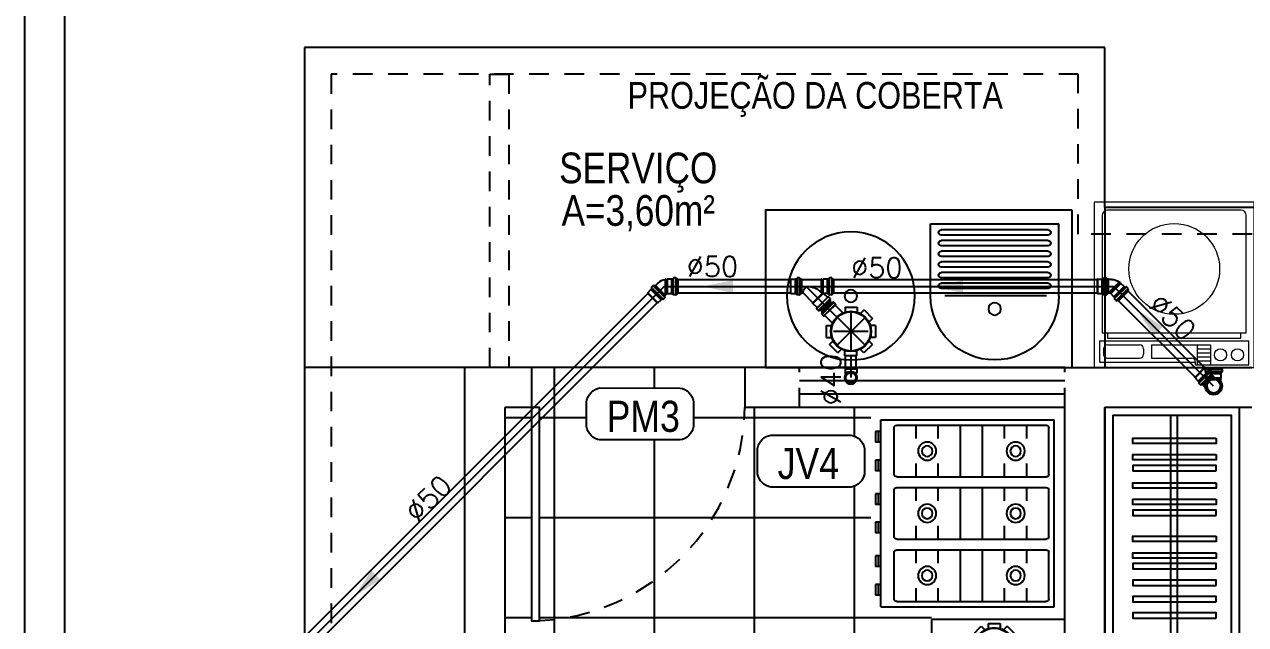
# Model space of a CAD drawing. Header units: millimetres. Extents: x 3923 to 4007, y 744 to 863.
# Drawn here: x 3973.52 to 3981.31, y 852.07 to 855.9 of the extents above; entities that cross this region are included whole.
import ezdxf
from ezdxf.enums import TextEntityAlignment as Align

# ---------------------------------------------------------------- set-up
doc = ezdxf.new("R2010")
doc.units = ezdxf.units.MM
doc.linetypes.add('CONTINU', pattern=[0])
doc.linetypes.add('HIDDEN2', pattern=[0.1875, 0.125, -0.0625])
for name, color, linetype in [('-HIDRO', 8, 'Continuous'), ('A-LAY-9', 9, 'Continuous'), ('a-pem-m', 6, 'Continuous'), ('E-txt-g', 3, 'Continuous'), ('Esgoto', 5, 'Continuous'), ('Texto-Tubos', 7, 'Continuous'), ('TigreCad', 3, 'Continuous'), ('Tinterno', 9, 'Continuous'), ('TUBULAÇÃO_ESGOTO', 5, 'Continuous')]:
    doc.layers.add(name, color=color, linetype=linetype)
doc.layers.add('E-Lay-9', color=9, linetype='Continuous', lineweight=9)
doc.layers.add('E-Txt-W', color=7, linetype='Continuous', lineweight=20)
doc.styles.add('F2', font='ARIALN.TTF')
doc.styles.add('REG60', font='romans.shx', dxfattribs={"width": 0.8, "height": 0.15})
doc.styles.add('REG80', font='romans.shx', dxfattribs={"width": 0.8, "height": 0.2})
doc.styles.add('TCTUBOS-TXT', font='txt.shx')

# ---------------------------------------------------------------- blocks, each defined once
blk = doc.blocks.new('LAVAND')
at = {"layer": 'A-LAY-9', "color": 8}
for p, q in [((0.2685, 1.0695), (0.5385, 1.0695)), ((0.5385, 0.5895), (0.5385, 1.0695)), ((0.2685, 1.0233), (0.2685, 0.6429)), ((0.2964, 1.0295), (0.2964, 0.6295)), ((0.3164, 1.0295), (0.3164, 0.6295)), ((0.3364, 1.0295), (0.3364, 0.6295)), ((0.3564, 1.0295), (0.3564, 0.6295)), ((0.3764, 1.0295), (0.3764, 0.6295)), ((0.3964, 1.0295), (0.3964, 0.6295)), ((0.4164, 1.0295), (0.4164, 0.6295)), ((0.4364, 1.0295), (0.4364, 0.6295)), ((0.4564, 1.0295), (0.4564, 0.6295)), ((0.4764, 1.0295), (0.4764, 0.6295)), ((0.4964, 1.0295), (0.4964, 0.6295)), ((0.5164, 1.0295), (0.5164, 0.6295)), ((0.2685, 0.5895), (0.5385, 0.5895)), ((0, 0.35), (0, -0.03))]:
    blk.add_line(p, q, dxfattribs=at)
blk.add_lwpolyline([(0.59, 1.12), (0.59, -0.03), (0, -0.03), (0, 1.12)], close=True, dxfattribs=at)
for centre, radius in [((0.2199, 0.8295), 0.0233), ((0.2685, 0.2905), 0.24), ((0.2685, 0.2905), 0.0233)]:
    blk.add_circle(centre, radius, dxfattribs=at)
for centre, radius, start, end in [((0.2685, 0.8295), 0.24, 90, 270), ((0.3064, 1.0295), 0.01, 0, 180), ((0.3464, 1.0295), 0.01, 0, 180), ((0.3864, 1.0295), 0.01, 0, 180), ((0.4264, 1.0295), 0.01, 0, 180), ((0.4664, 1.0295), 0.01, 0, 180), ((0.5064, 1.0295), 0.01, 0, 180), ((0.3064, 0.6295), 0.01, 180, 0), ((0.3464, 0.6295), 0.01, 180, 0), ((0.3864, 0.6295), 0.01, 180, 0), ((0.4264, 0.6295), 0.01, 180, 0), ((0.4664, 0.6295), 0.01, 180, 0), ((0.5064, 0.6295), 0.01, 180, 0)]:
    blk.add_arc(centre, radius, start, end, dxfattribs=at)
blk = doc.blocks.new('Fogão03_6')
at = {"layer": 'a-pem-m', "color": 8}
for p, q in [((-0.35, -0.65), (-0.35, 0)), ((-0.35, 0), (0.35, 0)), ((-0.35, 0), (0.35, 0)), ((-0.35, -0.65), (-0.35, 0)), ((-0.33, -0.59), (-0.33, -0.03)), ((-0.33, -0.59), (-0.33, -0.03)), ((-0.32, -0.02), (-0.1467, -0.02)), ((-0.32, -0.02), (-0.1467, -0.02)), ((-0.1367, -0.59), (-0.1367, -0.03)), ((-0.1367, -0.59), (-0.1367, -0.03)), ((-0.0967, -0.59), (-0.0967, -0.03)), ((-0.0967, -0.59), (-0.0967, -0.03)), ((-0.0867, -0.02), (0.0867, -0.02)), ((-0.0867, -0.02), (0.0867, -0.02)), ((0.0967, -0.59), (0.0967, -0.03)), ((0.0967, -0.59), (0.0967, -0.03)), ((0.1367, -0.59), (0.1367, -0.03)), ((0.1367, -0.59), (0.1367, -0.03)), ((0.1467, -0.02), (0.32, -0.02)), ((0.1467, -0.02), (0.32, -0.02)), ((0.33, -0.59), (0.33, -0.03)), ((0.33, -0.59), (0.33, -0.03)), ((0.35, -0.65), (0.35, 0)), ((0.35, -0.65), (0.35, 0)), ((-0.33, -0.1029), (-0.28, -0.1029)), ((-0.33, -0.1029), (-0.28, -0.1029)), ((-0.1867, -0.1029), (-0.1367, -0.1029)), ((-0.1867, -0.1029), (-0.1367, -0.1029)), ((-0.0967, -0.1029), (-0.0467, -0.1029)), ((-0.0967, -0.1029), (-0.0467, -0.1029)), ((0.0467, -0.1029), (0.0967, -0.1029)), ((0.0467, -0.1029), (0.0967, -0.1029)), ((0.1367, -0.1029), (0.1867, -0.1029)), ((0.1367, -0.1029), (0.1867, -0.1029)), ((0.28, -0.1029), (0.33, -0.1029)), ((0.28, -0.1029), (0.33, -0.1029)), ((-0.33, -0.1857), (-0.28, -0.1857)), ((-0.33, -0.1857), (-0.28, -0.1857)), ((-0.1867, -0.1857), (-0.1367, -0.1857)), ((-0.1867, -0.1857), (-0.1367, -0.1857)), ((-0.0967, -0.1857), (-0.0467, -0.1857)), ((-0.0967, -0.1857), (-0.0467, -0.1857)), ((0.0467, -0.1857), (0.0967, -0.1857)), ((0.0467, -0.1857), (0.0967, -0.1857)), ((0.1367, -0.1857), (0.1867, -0.1857)), ((0.1367, -0.1857), (0.1867, -0.1857)), ((0.28, -0.1857), (0.33, -0.1857)), ((0.28, -0.1857), (0.33, -0.1857)), ((-0.33, -0.2686), (-0.1367, -0.2686)), ((-0.33, -0.2686), (-0.1367, -0.2686)), ((-0.0967, -0.2686), (0.0967, -0.2686)), ((-0.0967, -0.2686), (0.0967, -0.2686)), ((0.1367, -0.2686), (0.33, -0.2686)), ((0.1367, -0.2686), (0.33, -0.2686)), ((-0.33, -0.3514), (-0.1367, -0.3514)), ((-0.33, -0.3514), (-0.1367, -0.3514)), ((-0.0967, -0.3514), (0.0967, -0.3514)), ((-0.0967, -0.3514), (0.0967, -0.3514)), ((0.1367, -0.3514), (0.33, -0.3514)), ((0.1367, -0.3514), (0.33, -0.3514)), ((-0.33, -0.4343), (-0.28, -0.4343)), ((-0.33, -0.4343), (-0.28, -0.4343)), ((-0.1867, -0.4343), (-0.1367, -0.4343)), ((-0.1867, -0.4343), (-0.1367, -0.4343)), ((-0.0967, -0.4343), (-0.0467, -0.4343)), ((-0.0967, -0.4343), (-0.0467, -0.4343)), ((0.0467, -0.4343), (0.0967, -0.4343)), ((0.0467, -0.4343), (0.0967, -0.4343)), ((0.1367, -0.4343), (0.1867, -0.4343)), ((0.1367, -0.4343), (0.1867, -0.4343)), ((0.28, -0.4343), (0.33, -0.4343)), ((0.28, -0.4343), (0.33, -0.4343)), ((-0.33, -0.5171), (-0.28, -0.5171)), ((-0.33, -0.5171), (-0.28, -0.5171)), ((-0.1867, -0.5171), (-0.1367, -0.5171)), ((-0.1867, -0.5171), (-0.1367, -0.5171)), ((-0.0967, -0.5171), (-0.0467, -0.5171)), ((-0.0967, -0.5171), (-0.0467, -0.5171)), ((0.0467, -0.5171), (0.0967, -0.5171)), ((0.0467, -0.5171), (0.0967, -0.5171)), ((0.1367, -0.5171), (0.1867, -0.5171)), ((0.1367, -0.5171), (0.1867, -0.5171)), ((0.28, -0.5171), (0.33, -0.5171)), ((0.28, -0.5171), (0.33, -0.5171)), ((-0.32, -0.6), (-0.1467, -0.6)), ((-0.32, -0.6), (-0.1467, -0.6)), ((-0.0867, -0.6), (0.0867, -0.6)), ((-0.0867, -0.6), (0.0867, -0.6)), ((0.1467, -0.6), (0.32, -0.6)), ((0.1467, -0.6), (0.32, -0.6)), ((-0.35, -0.65), (0.35, -0.65)), ((-0.35, -0.65), (0.35, -0.65)), ((-0.3068, -0.65), (-0.3068, -0.67)), ((-0.3068, -0.65), (-0.3068, -0.67)), ((-0.2669, -0.66), (-0.3068, -0.66)), ((-0.2669, -0.66), (-0.3068, -0.66)), ((-0.2669, -0.67), (-0.3068, -0.67)), ((-0.2669, -0.67), (-0.3068, -0.67)), ((-0.2669, -0.65), (-0.2669, -0.67)), ((-0.2669, -0.65), (-0.2669, -0.67)), ((-0.1998, -0.65), (-0.1998, -0.67)), ((-0.1998, -0.65), (-0.1998, -0.67)), ((-0.1599, -0.66), (-0.1998, -0.66)), ((-0.1599, -0.66), (-0.1998, -0.66)), ((-0.1599, -0.67), (-0.1998, -0.67)), ((-0.1599, -0.67), (-0.1998, -0.67)), ((-0.1599, -0.65), (-0.1599, -0.67)), ((-0.1599, -0.65), (-0.1599, -0.67)), ((-0.0734, -0.65), (-0.0734, -0.67)), ((-0.0734, -0.65), (-0.0734, -0.67)), ((-0.0335, -0.66), (-0.0734, -0.66)), ((-0.0335, -0.66), (-0.0734, -0.66)), ((-0.0335, -0.67), (-0.0734, -0.67)), ((-0.0335, -0.67), (-0.0734, -0.67)), ((-0.0335, -0.65), (-0.0335, -0.67)), ((-0.0335, -0.65), (-0.0335, -0.67)), ((0.0335, -0.65), (0.0335, -0.67)), ((0.0335, -0.65), (0.0335, -0.67)), ((0.0734, -0.66), (0.0335, -0.66)), ((0.0734, -0.66), (0.0335, -0.66)), ((0.0734, -0.67), (0.0335, -0.67)), ((0.0734, -0.67), (0.0335, -0.67)), ((0.0734, -0.65), (0.0734, -0.67)), ((0.0734, -0.65), (0.0734, -0.67)), ((0.1599, -0.65), (0.1599, -0.67)), ((0.1599, -0.65), (0.1599, -0.67)), ((0.1998, -0.66), (0.1599, -0.66)), ((0.1998, -0.66), (0.1599, -0.66)), ((0.1998, -0.67), (0.1599, -0.67)), ((0.1998, -0.67), (0.1599, -0.67)), ((0.1998, -0.65), (0.1998, -0.67)), ((0.1998, -0.65), (0.1998, -0.67)), ((0.2669, -0.65), (0.2669, -0.67)), ((0.2669, -0.65), (0.2669, -0.67)), ((0.3067, -0.66), (0.2669, -0.66)), ((0.3067, -0.66), (0.2669, -0.66)), ((0.3067, -0.67), (0.2669, -0.67)), ((0.3067, -0.67), (0.2669, -0.67)), ((0.3067, -0.65), (0.3067, -0.67)), ((0.3067, -0.65), (0.3067, -0.67))]:
    blk.add_line(p, q, dxfattribs=at)
for centre, radius in [((-0.2333, -0.1443), 0.0341), ((-0.2333, -0.1443), 0.0341), ((-0.2333, -0.1443), 0.02), ((-0.2333, -0.1443), 0.02), ((0, -0.1443), 0.0341), ((0, -0.1443), 0.0341), ((0, -0.1443), 0.02), ((0, -0.1443), 0.02), ((0.2333, -0.1443), 0.0341), ((0.2333, -0.1443), 0.0341), ((0.2333, -0.1443), 0.02), ((0.2333, -0.1443), 0.02), ((-0.2333, -0.4757), 0.0341), ((-0.2333, -0.4757), 0.0341), ((-0.2333, -0.4757), 0.02), ((-0.2333, -0.4757), 0.02), ((0, -0.4757), 0.0341), ((0, -0.4757), 0.0341), ((0, -0.4757), 0.02), ((0, -0.4757), 0.02), ((0.2333, -0.4757), 0.0341), ((0.2333, -0.4757), 0.0341), ((0.2333, -0.4757), 0.02), ((0.2333, -0.4757), 0.02)]:
    blk.add_circle(centre, radius, dxfattribs=at)
for centre, start, end in [((-0.32, -0.03), 89.9995, 179.9996), ((-0.32, -0.03), 89.9995, 179.9996), ((-0.1467, -0.03), 359.9996, 89.9995), ((-0.1467, -0.03), 359.9996, 89.9995), ((-0.0867, -0.03), 89.9995, 179.9996), ((-0.0867, -0.03), 89.9995, 179.9996), ((0.0867, -0.03), 359.9996, 89.9995), ((0.0867, -0.03), 359.9996, 89.9995), ((0.1467, -0.03), 89.9995, 179.9996), ((0.1467, -0.03), 89.9995, 179.9996), ((0.32, -0.03), 359.9996, 89.9995), ((0.32, -0.03), 359.9996, 89.9995), ((-0.32, -0.59), 179.9996, 269.9995), ((-0.32, -0.59), 179.9996, 269.9995), ((-0.1467, -0.59), 269.9995, 359.9996), ((-0.1467, -0.59), 269.9995, 359.9996), ((-0.0867, -0.59), 179.9996, 269.9995), ((-0.0867, -0.59), 179.9996, 269.9995), ((0.0867, -0.59), 269.9995, 359.9996), ((0.0867, -0.59), 269.9995, 359.9996), ((0.1467, -0.59), 179.9996, 269.9995), ((0.1467, -0.59), 179.9996, 269.9995), ((0.32, -0.59), 269.9995, 359.9996), ((0.32, -0.59), 269.9995, 359.9996)]:
    blk.add_arc(centre, 0.01, start, end, dxfattribs=at)
blk = doc.blocks.new('TXT-AMB75')
at = {"layer": 'E-txt-g', "style": 'REG80', "width": 0.8, "flags": 8}
blk.add_attdef('TXT', text='', height=0.2, dxfattribs=at).set_placement((0.0055, 0.2964), align=Align.CENTER)
at = {"layer": 'E-Txt-W', "style": 'REG60', "width": 0.8, "flags": 8}
blk.add_attdef('TXT', text='', height=0.15, dxfattribs=at).set_placement((0.0055, 0.0271), align=Align.CENTER)
blk = doc.blocks.new('27150012p')
at = {"layer": 'TigreCad'}
for p, q in [((-80.6, 48.8), (-48.8, 80.6)), ((-80.6, 48.8), (-66.9, 35.1)), ((-48.8, 80.6), (-35.1, 66.9)), ((-22.5, 91.5), (-22.5, 72.1)), ((-22.5, 91.5), (22.5, 91.5)), ((22.5, 91.5), (22.5, 72.1)), ((48.8, 80.6), (35.1, 66.9)), ((48.8, 80.6), (80.6, 48.8)), ((80.6, 48.8), (66.9, 35.1)), ((-91.5, -22.5), (-91.5, 22.5)), ((-91.5, 22.5), (-72.1, 22.5)), ((111.4, 27.4), (70.4, 27.4)), ((112.7, 30.9), (112.4, 28.3)), ((122.4, 31.8), (113.7, 31.8)), ((113.7, 30.8), (113.7, -30.8)), ((122.4, 30.8), (122.4, -30.8)), ((123.4, 31.1), (124.2, 28.1)), ((129.5, 27.4), (125.1, 27.4)), ((129.5, 27.4), (129.5, -27.4)), ((-91.5, -22.5), (-72.1, -22.5)), ((-80.6, -48.8), (-66.9, -35.1)), ((80.6, -48.8), (66.9, -35.1)), ((111.4, -27.4), (70.4, -27.4)), ((112.7, -30.9), (112.4, -28.3)), ((122.4, -31.8), (113.7, -31.8)), ((123.4, -31.1), (124.2, -28.1)), ((129.5, -27.4), (125.1, -27.4)), ((-48.8, -80.6), (-80.6, -48.8)), ((-48.8, -80.6), (-35.1, -66.9)), ((-22.5, -91.5), (-22.5, -72.1)), ((22.5, -91.5), (-22.5, -91.5)), ((22.5, -91.5), (22.5, -72.1)), ((48.8, -80.6), (35.1, -66.9)), ((80.6, -48.8), (48.8, -80.6))]:
    blk.add_line(p, q, dxfattribs=at)
blk.add_circle((0, 0), 75.5, dxfattribs=at)
for centre, start, end in [((111.4, 28.4), 270, 355), ((113.7, 30.8), 90, 175), ((122.4, 30.8), 15, 90), ((125.1, 28.4), 195, 270), ((111.4, -28.4), 5, 90), ((113.7, -30.8), 185, 270), ((122.4, -30.8), 270, 345), ((125.1, -28.4), 90, 165)]:
    blk.add_arc(centre, 1, start, end, dxfattribs=at)
at = {"layer": 'Tinterno'}
for p, q in [((112.4, 27.4), (112.4, -27.4)), ((124.4, 27.4), (124.4, -27.4))]:
    blk.add_line(p, q, dxfattribs=at)
blk.add_circle((0, 0), 73.5, dxfattribs=at)
blk = doc.blocks.new('Maquina de Lavar')
at = {"layer": 'E-Lay-9', "color": 8}
for p, q in [((0.3, 0), (-0.3, 0)), ((-0.3, 0), (-0.3, -0.62)), ((-0.08, -0.01), (-0.28, -0.01)), ((-0.28, -0.01), (-0.28, -0.1)), ((-0.1357, -0.085), (-0.1357, -0.01)), ((-0.0857, -0.025), (-0.1357, -0.025)), ((-0.0857, -0.04), (-0.1357, -0.04)), ((-0.0857, -0.085), (-0.0857, -0.01)), ((-0.08, -0.01), (-0.08, -0.02)), ((0.28, -0.02), (-0.08, -0.02)), ((0.085, -0.035), (-0.065, -0.035)), ((0.085, -0.085), (0.085, -0.035)), ((0.25, -0.035), (0.13, -0.035)), ((0.28, -0.1), (0.28, -0.02)), ((0.3, -0.62), (0.3, 0)), ((-0.0857, -0.055), (-0.1357, -0.055)), ((-0.0857, -0.07), (-0.1357, -0.07)), ((0.085, -0.085), (-0.1357, -0.085)), ((0.115, -0.07), (0.115, -0.05)), ((0.25, -0.085), (0.13, -0.085)), ((0.265, -0.07), (0.265, -0.05)), ((0.28, -0.1), (-0.28, -0.1)), ((0.27, -0.13), (-0.27, -0.13)), ((-0.27, -0.13), (-0.27, -0.57)), ((0.25, -0.11), (-0.25, -0.11)), ((-0.25, -0.11), (-0.25, -0.13)), ((0.25, -0.13), (0.25, -0.11)), ((0.27, -0.57), (0.27, -0.13)), ((-0.25, -0.59), (0.25, -0.59)), ((-0.3, -0.62), (0.3, -0.62))]:
    blk.add_line(p, q, dxfattribs=at)
for centre, radius in [((-0.2372, -0.0475), 0.0227), ((-0.1735, -0.0475), 0.0227), ((0, -0.37), 0.1701)]:
    blk.add_circle(centre, radius, dxfattribs=at)
for centre, radius, start, end in [((-0.065, -0.02), 0.015, 180, 270), ((0.13, -0.05), 0.015, 90, 180), ((0.25, -0.05), 0.015, 360, 90), ((0.13, -0.07), 0.015, 180, 270), ((0.25, -0.07), 0.015, 270, 360), ((-0.25, -0.57), 0.02, 180, 270), ((0.25, -0.57), 0.02, 270, 360)]:
    blk.add_arc(centre, radius, start, end, dxfattribs=at)
blk = doc.blocks.new('j9n50d')
at = {"layer": 'TigreCad'}
for p, q in [((28.5, 25.4), (0, 25.4)), ((30.3, 27.2), (28.5, 25.4)), ((30.3, -27.1), (30.3, 27.2)), ((47.1, 27.2), (30.3, 27.2)), ((47.3, 27.4), (47.1, 27.2)), ((47.1, -27.1), (47.1, 27.2)), ((51.9, 27.4), (47.3, 27.4)), ((53.2, 30.9), (52.9, 28.3)), ((53.4, 30.8), (53.4, -30.8)), ((62.9, 31.8), (54.2, 31.8)), ((62.9, 30.8), (62.9, -30.8)), ((63.9, 31.1), (64.7, 28.1)), ((70, 27.4), (65.6, 27.4)), ((70, 27.4), (70, -27.4)), ((28.5, -25.3), (0, -25.3)), ((30.3, -27.1), (28.5, -25.3)), ((47.1, -27.1), (30.3, -27.1)), ((47.3, -27.4), (47.1, -27.1)), ((51.9, -27.4), (47.3, -27.4)), ((53.2, -30.9), (52.9, -28.3)), ((62.9, -31.8), (54.2, -31.8)), ((63.9, -31.1), (64.7, -28.1)), ((70, -27.4), (65.6, -27.4))]:
    blk.add_line(p, q, dxfattribs=at)
for centre, radius, start, end in [((0, 0), 25.4, 90, 270), ((51.9, 28.4), 1, 270, 355), ((54.2, 30.8), 1, 90, 175), ((62.9, 30.8), 1, 15, 90), ((65.6, 28.4), 1, 195, 270), ((51.9, -28.4), 1, 5, 90), ((54.2, -30.8), 1, 185, 270), ((62.9, -30.8), 1, 270, 345), ((65.6, -28.4), 1, 90, 165)]:
    blk.add_arc(centre, radius, start, end, dxfattribs=at)
at = {"layer": 'Tinterno'}
for p, q in [((28.5, -25.3), (28.5, 25.4)), ((47.3, -27.4), (47.3, 27.4)), ((52.9, 27.4), (52.9, -27.4)), ((64.9, 27.4), (64.9, -27.4))]:
    blk.add_line(p, q, dxfattribs=at)
blk = doc.blocks.new('j9n50s')
at = {"layer": 'TigreCad'}
for p, q in [((19.2, 25.4), (30.3, 25.4)), ((19.2, -25.4), (30.3, -25.4))]:
    blk.add_line(p, q, dxfattribs=at)
for radius in [31.8, 27.4]:
    blk.add_circle((0, 0), radius, dxfattribs=at)
at = {"layer": 'Tinterno'}
for p, q in [((30.3, 25.4), (30.3, 9.7)), ((30.3, -9.7), (30.3, -25.4))]:
    blk.add_line(p, q, dxfattribs=at)
blk.add_circle((0, 0), 25.6, dxfattribs=at)
blk = doc.blocks.new('j4n50p')
at = {"layer": 'TigreCad'}
for p, q in [((-23.7, 12.2), (-32.5, 3.4)), ((3.3, 25.3), (3.4, 26.8)), ((6.3, 26.8), (3.4, 26.8)), ((3.4, 26.8), (3.4, -29.6)), ((6.5, 25.3), (6.3, 26.8)), ((6.3, 26.8), (6.3, -26.7)), ((9.1, 25.3), (6.5, 25.3)), ((10.9, 27.1), (9.1, 25.3)), ((27.7, 27.1), (10.9, 27.1)), ((10.9, 27.1), (10.9, -27.2)), ((27.9, 27.3), (27.7, 27.1)), ((32.5, 27.3), (27.9, 27.3)), ((33.8, 30.9), (33.5, 28.3)), ((34, 30.8), (34, -30.8)), ((43.5, 31.8), (34.8, 31.8)), ((43.5, 30.8), (43.5, -30.8)), ((44.5, 31.1), (45.3, 28.1)), ((50.6, 27.3), (46.2, 27.3)), ((50.6, 27.3), (50.6, -27.4)), ((3.4, -29.6), (3.3, -32.4)), ((6.3, -26.7), (3.4, -29.6)), ((9.1, -26.8), (3.4, -32.5)), ((6.3, -26.7), (6.5, -29.4)), ((10.9, -27.2), (10.5, -26.8)), ((27.7, -27.2), (10.9, -27.2)), ((27.9, -27.4), (27.7, -27.2)), ((32.5, -27.4), (27.9, -27.4)), ((33.8, -30.9), (33.5, -28.3)), ((43.5, -31.8), (34.8, -31.8)), ((44.5, -31.1), (45.3, -28.1)), ((50.6, -27.4), (46.2, -27.4))]:
    blk.add_line(p, q, dxfattribs=at)
for centre, radius, start, end in [((9.5, -21.6), 47.3, 97.6023, 134.5558), ((32.5, 28.3), 1, 270, 355), ((34.8, 30.8), 1, 90, 175), ((43.5, 30.8), 1, 15, 90), ((46.2, 28.3), 1, 195, 270), ((9.8, -27.5), 1, 45, 135), ((32.5, -28.4), 1, 5, 90), ((34.8, -30.8), 1, 185, 270), ((43.5, -30.8), 1, 270, 345), ((46.2, -28.4), 1, 90, 165)]:
    blk.add_arc(centre, radius, start, end, dxfattribs=at)
at = {"layer": 'Tinterno'}
for p, q in [((3.4, -32.5), (-32.5, 3.4)), ((3.3, 25.3), (3.3, -32.4)), ((6.5, 25.3), (6.5, -29.4)), ((9.1, 25.3), (9.1, -26.8)), ((27.7, 27.1), (27.7, -27.2)), ((27.9, 27.3), (27.9, -27.4)), ((33.5, 27.3), (33.5, -27.4)), ((45.5, 27.3), (45.5, -27.4))]:
    blk.add_line(p, q, dxfattribs=at)
blk = doc.blocks.new('11030602p')
at = {"layer": 'TigreCad'}
for p, q in [((0, 27.3), (4.4, 27.3)), ((0, -27.3), (0, 27.3)), ((6.1, 31.1), (5.3, 28.1)), ((7.1, 31.8), (15.8, 31.8)), ((7.1, -30.8), (7.1, 30.8)), ((15.8, -30.8), (15.8, 30.8)), ((16.8, 30.9), (17.1, 28.3)), ((18.1, 27.3), (22.7, 27.3)), ((22.7, 27.3), (23, 27.1)), ((39.7, 27.1), (23, 27.1)), ((39.7, 27.1), (41.5, 25.3)), ((41.5, -25.4), (41.5, 25.3)), ((0, -27.3), (4.4, -27.3)), ((6.1, -31.1), (5.3, -28.1)), ((7.1, -31.8), (15.8, -31.8)), ((16.8, -30.9), (17.1, -28.3)), ((18.1, -27.3), (22.7, -27.3)), ((22.7, -27.3), (23, -27.1)), ((39.7, -27.1), (23, -27.1)), ((39.7, -27.1), (41.5, -25.4))]:
    blk.add_line(p, q, dxfattribs=at)
for centre, start, end in [((4.4, 28.4), 270, 345), ((7.1, 30.8), 90, 165), ((15.8, 30.8), 5, 90), ((18.1, 28.4), 185, 270), ((4.4, -28.3), 15, 90), ((7.1, -30.8), 195, 270), ((15.8, -30.8), 270, 355), ((18.1, -28.3), 90, 175)]:
    blk.add_arc(centre, 1, start, end, dxfattribs=at)
at = {"layer": 'Tinterno'}
for p, q in [((5.1, -27.3), (5.1, 27.3)), ((17.1, -27.3), (17.1, 27.3)), ((22.7, 27.3), (22.7, -27.3)), ((23, -27.1), (23, 27.1)), ((39.7, 27.1), (39.7, -27.1))]:
    blk.add_line(p, q, dxfattribs=at)
blk = doc.blocks.new('j9n40d')
at = {"layer": 'TigreCad'}
for p, q in [((0, 20.6), (9.8, 20.6)), ((9.8, 20.6), (17.8, 20.6)), ((19, 21.8), (17.8, 20.6)), ((34, 21.8), (19, 21.8)), ((19, -21.8), (19, 21.8)), ((35, 22.8), (34, 21.8)), ((35, 22.8), (35, -22.8)), ((39, 22.8), (35, 22.8)), ((39, 22.8), (39, -22.8)), ((0, -20.6), (9.8, -20.6)), ((9.8, -20.6), (17.8, -20.6)), ((19, -21.8), (17.8, -20.6)), ((34, -21.8), (19, -21.8)), ((35, -22.8), (34, -21.8)), ((39, -22.8), (35, -22.8))]:
    blk.add_line(p, q, dxfattribs=at)
for radius, start, end in [(22.8, 64.6232, 295.3768), (20.6, 90, 270)]:
    blk.add_arc((0, 0), radius, start, end, dxfattribs=at)
at = {"layer": 'Tinterno'}
for p, q in [((17.8, 20.6), (17.8, -20.6)), ((34, 21.8), (34, -21.8))]:
    blk.add_line(p, q, dxfattribs=at)
blk.add_arc((0, 0), 21.8, 70.9009, 289.0991, dxfattribs=at)
blk = doc.blocks.new('j9n40s')
at = {"layer": 'TigreCad'}
for p, q in [((9.8, 20.6), (17.8, 20.6)), ((19, 21.8), (17.8, 20.6)), ((17.8, 20.6), (17.8, 14.3)), ((19, 12.6), (19, 21.8)), ((34, 21.8), (19, 21.8)), ((35, 22.8), (34, 21.8)), ((39, 22.8), (35, 22.8)), ((35, 22.8), (35, -22.8)), ((39, 22.8), (39, -22.8)), ((9.8, -20.6), (17.8, -20.6)), ((17.8, -20.6), (17.8, -14.3)), ((19, -21.8), (17.8, -20.6)), ((19, -12.6), (19, -21.8)), ((34, -21.8), (19, -21.8)), ((35, -22.8), (34, -21.8)), ((39, -22.8), (35, -22.8))]:
    blk.add_line(p, q, dxfattribs=at)
for radius in [22.8, 20]:
    blk.add_circle((0, 0), radius, dxfattribs=at)
at = {"layer": 'Tinterno'}
blk.add_line((34, 21.8), (34, -21.8), dxfattribs=at)
blk.add_circle((0, 0), 18.8, dxfattribs=at)
blk = doc.blocks.new('26276942p')
at = {"layer": 'TigreCad'}
for p, q in [((55.7, 25.3), (-17.5, 25.3)), ((55.7, 25.3), (55.8, 26.8)), ((55.7, 25.3), (55.7, -22.7)), ((58.7, 26.8), (55.8, 26.8)), ((58.9, 25.3), (58.7, 26.8)), ((58.9, 25.3), (58.9, -25.3)), ((61.5, 25.3), (58.9, 25.3)), ((63.3, 27.1), (61.5, 25.3)), ((63.3, -26.1), (63.3, 27.1)), ((80.1, 27.1), (63.3, 27.1)), ((80.3, 27.3), (80.1, 27.1)), ((80.3, -27.4), (80.3, 27.3)), ((84.9, 27.3), (80.3, 27.3)), ((86.2, 30.9), (85.9, 28.3)), ((86.4, 30.8), (86.4, -30.8)), ((95.9, 31.8), (87.2, 31.8)), ((95.9, 30.8), (95.9, -30.8)), ((96.9, 31.1), (97.7, 28.1)), ((103, 27.3), (98.6, 27.3)), ((103, 27.3), (103, -27.4)), ((-11.1, -25.3), (-17.5, -25.3)), ((25.5, -61.4), (-10.1, -25.8)), ((25.5, -64.2), (63.5, -26.3)), ((82.9, -39.3), (39.3, -82.9)), ((58.9, -25.3), (55.7, -22.7)), ((79.4, -40.7), (67.5, -28.9)), ((80.1, -27.1), (68.2, -27.1)), ((80.3, -27.4), (80.1, -27.1)), ((84.9, -27.4), (80.3, -27.4)), ((82.8, -39.1), (80.7, -40.8)), ((90.3, -45.3), (84.1, -39.1)), ((86.2, -30.9), (85.9, -28.3)), ((95.9, -31.8), (87.2, -31.8)), ((96.9, -31.1), (97.7, -28.1)), ((103, -27.4), (98.6, -27.4)), ((25.5, -64.2), (25.5, -61.4)), ((40.7, -79.4), (25.5, -64.2)), ((39.1, -82.8), (40.8, -80.7)), ((45.3, -90.3), (39.1, -84.1)), ((46.5, -90.5), (49.2, -88.9)), ((88.6, -49.9), (49.9, -88.6)), ((53.5, -92.2), (50.4, -89.1)), ((92.2, -53.5), (53.5, -92.2)), ((90.5, -46.5), (88.9, -49.2)), ((92.2, -53.5), (89.1, -50.4))]:
    blk.add_line(p, q, dxfattribs=at)
for points in [[(0.6, -1.3, -0.153495), (4.7, 0.2, -0.085604), (21.8, -2.1, -0.043194), (39.4, -9.3, -0.022416), (55.7, -20.8, -0.009739)], [(-11.3, -25.3, -0.086386), (-9.5, -16.9, -0.063763), (-4.1, -7.1, -0.026182), (0.6, -1.3, -0.049941)], [(58.9, -23.3, -0.003371), (61.2, -25.2, -0.009739), (67.2, -28.1, -0.042942)]]:
    blk.add_lwpolyline(points, format="xyb", dxfattribs=at)
for centre, radius, start, end in [((84.9, 28.3), 1, 270, 355), ((87.2, 30.8), 1, 90, 175), ((95.9, 30.8), 1, 15, 90), ((98.6, 28.3), 1, 195, 270), ((-11.1, -26.8), 1.5, 45, 90), ((68.2, -28.1), 1, 90, 225), ((80.1, -40), 1, 225, 310), ((83.4, -39.8), 1, 45, 130), ((84.9, -28.4), 1, 5, 90), ((87.2, -30.8), 1, 185, 270), ((89.6, -46), 1, 330, 45), ((95.9, -30.8), 1, 270, 345), ((98.6, -28.4), 1, 90, 165), ((39.8, -83.4), 1, 140, 225), ((40, -80.1), 1, 320, 45), ((46, -89.6), 1, 225, 300), ((49.7, -89.8), 1, 45, 120), ((89.8, -49.7), 1, 150, 225)]:
    blk.add_arc(centre, radius, start, end, dxfattribs=at)
at = {"layer": 'Tinterno'}
for p, q in [((-17.5, 25.3), (-17.5, -25.3)), ((55.8, 26.8), (55.8, -22.8)), ((58.7, 26.8), (58.7, -25.2)), ((61.5, -25.3), (61.5, 25.3)), ((80.1, -27.1), (80.1, 27.1)), ((85.9, 27.3), (85.9, -27.4)), ((97.9, 27.3), (97.9, -27.4)), ((61.6, -25.4), (25.5, -61.4)), ((80, -41.4), (41.4, -80)), ((89.6, -46), (46, -89.6))]:
    blk.add_line(p, q, dxfattribs=at)

msp = doc.modelspace()

# ---------------------------------------------------------------- hatches: boundary and pattern name
at = {"layer": '-HIDRO'}
h = msp.add_hatch(dxfattribs=at)
h.set_pattern_fill('ANSI37,_O', color=256, scale=5.103, angle=45)
h.set_pattern_definition([(90, (4648.5832, -407.04896), (-0.637875, 9e-17), []), (180, (4648.5832, -407.04896), (-9e-17, -0.637875), [])])
h.paths.add_polyline_path([(3976.7542, 853.7103), (3976.7542, 853.4552), (3976.5841, 853.4552), (3976.5841, 846.396), (3978.3702, 846.396), (3978.3702, 847.0764), (3980.1562, 847.0764), (3980.1562, 847.3691), (3978.942, 847.3691), (3978.942, 848.6703), (3979.3057, 848.7615), (3979.3057, 852.1855), (3978.9188, 852.1855), (3978.9188, 853.4552), (3978.115, 853.4552), (3978.115, 853.7103)])
edge = h.paths.add_edge_path(flags=16)
edge.add_arc((3977.6876, 853.3483), 0.1007, 278.33262, 351.66738, ccw=False)
edge.add_line((3977.7022, 853.2486), (3977.1914, 853.2491))
edge.add_arc((3977.2054, 853.3483), 0.1001, 188.39907, 261.9681, ccw=False)
edge.add_line((3977.1063, 853.3337), (3977.1063, 853.4947))
edge.add_arc((3977.2065, 853.4802), 0.1013, 98.6118, 171.74152, ccw=False)
edge.add_line((3977.1914, 853.5803), (3977.7022, 853.5798))
edge.add_arc((3977.6876, 853.4801), 0.1007, 8.33262, 81.66738, ccw=False)
edge.add_line((3977.7872, 853.4947), (3977.7872, 853.3337))
edge = h.paths.add_edge_path(flags=16)
edge.add_arc((3978.7781, 853.0478), 0.1007, 278.33262, 351.66738, ccw=False)
edge.add_line((3978.7927, 852.9481), (3978.2819, 852.9486))
edge.add_arc((3978.2959, 853.0478), 0.1001, 188.39907, 261.9681, ccw=False)
edge.add_line((3978.1968, 853.0332), (3978.1968, 853.1942))
edge.add_arc((3978.297, 853.1797), 0.1013, 98.6118, 171.74152, ccw=False)
edge.add_line((3978.2819, 853.2798), (3978.7927, 853.2793))
edge.add_arc((3978.7781, 853.1796), 0.1007, 8.33262, 81.66738, ccw=False)
edge.add_line((3978.8777, 853.1942), (3978.8777, 853.0332))
h.paths.add_polyline_path([(3976.7542, 853.4552), (3976.7542, 852.0955), (3976.8053, 852.0955), (3976.8053, 853.4552)], flags=16)
edge = h.paths.add_edge_path(flags=16)
edge.add_line((3978.463, 849.4262), (3977.5758, 849.4262))
edge = h.paths.add_edge_path(flags=16)
edge.add_arc((3977.7398, 849.4262), 0.0932, 0, 360)
edge = h.paths.add_edge_path(flags=16)
edge.add_line((3977.7398, 849.2623), (3977.7398, 849.5901))
h.paths.add_polyline_path([(3977.5787, 850.0188), (3978.5992, 850.0188), (3978.5992, 850.3263), (3977.5787, 850.3263)], flags=24)
h.paths.add_polyline_path([(3977.4838, 849.7074), (3978.6941, 849.7074), (3978.6941, 850.059), (3977.4838, 850.059)], flags=24)
h.paths.add_polyline_path([(3977.9603, 849.4284), (3978.4566, 849.4284), (3978.4566, 849.7338), (3977.9603, 849.7338)], flags=24)
h.paths.add_polyline_path([(3978.0942, 847.5868), (3978.6457, 847.5868), (3978.6457, 847.9964), (3978.0942, 847.9964)], flags=24)

# ---------------------------------------------------------------- linework, layer by layer
for p, q in [((3973.5223, 860.5143), (3973.5223, 817.9893)), ((3973.7775, 860.2592), (3973.7775, 818.7548)), ((3975.3084, 855.7515), (3975.3084, 834.9143)), ((3980.4114, 855.7515), (3975.3084, 855.7515)), ((3980.4114, 854.7309), (3980.4114, 855.7515)), ((3985.1742, 854.7309), (3980.4114, 854.7309)), ((3976.7542, 853.7103), (3976.329, 853.7103)), ((3976.329, 853.7103), (3976.329, 844.0862)), ((3976.7542, 853.7103), (3976.7542, 853.4552)), ((3978.115, 853.7103), (3976.7542, 853.7103)), ((3978.4637, 853.7103), (3978.115, 853.7103)), ((3978.115, 853.7103), (3978.115, 853.4552)), ((3980.1562, 853.7103), (3978.4637, 853.7103)), ((3980.1562, 853.7103), (3981.3469, 853.7103)), ((3980.1562, 853.6253), (3978.4637, 853.6253)), ((3980.1562, 853.5402), (3978.4637, 853.5402)), ((3976.7542, 853.4552), (3976.5841, 853.4552)), ((3976.5841, 853.4552), (3976.5841, 844.0862)), ((3978.4637, 853.4552), (3978.115, 853.4552)), ((3980.1562, 853.4552), (3978.4637, 853.4552)), ((3980.1562, 853.4552), (3980.1562, 853.4552)), ((3980.1562, 846.396), (3980.1562, 853.4552)), ((3981.3469, 853.4552), (3980.4114, 853.4552)), ((3980.4114, 846.6512), (3980.4114, 853.4552))]:
    msp.add_line(p, q, dxfattribs=at)
at = {"layer": '-HIDRO', "linetype": 'HIDDEN2'}
for p, q in [((3975.4785, 855.5814), (3975.4785, 835.0844)), ((3980.2413, 855.5814), (3975.4785, 855.5814)), ((3980.2413, 854.5608), (3980.2413, 855.5814)), ((3985.1742, 854.5608), (3980.2413, 854.5608)), ((3978.4637, 853.4552), (3978.4637, 853.7103)), ((3980.1562, 853.4552), (3980.1562, 853.7103))]:
    msp.add_line(p, q, dxfattribs=at)
at = {"layer": '-HIDRO', "linetype": 'Continuous'}
for p, q in [((3980.4114, 854.7309), (3980.4114, 853.7103)), ((3976.329, 853.7103), (3975.3084, 853.7103))]:
    msp.add_line(p, q, dxfattribs=at)
at = {"layer": '-HIDRO', "ltscale": 0.5}
for p, q in [((3980.8321, 850.359), (3980.8321, 853.4041)), ((3980.8746, 850.359), (3980.8746, 853.4041))]:
    msp.add_line(p, q, dxfattribs=at)
at = {"layer": '-HIDRO', "linetype": 'HIDDEN2'}
msp.add_lwpolyline([(3976.4894, 853.7103), (3976.4894, 855.5814), (3976.6117, 855.5814), (3976.6117, 853.7103)], close=True, dxfattribs=at)
at = {"layer": '-HIDRO', "linetype": 'Continuous'}
for points in [[(3977.7872, 853.3337, -0.331371), (3977.7022, 853.2486), (3977.1914, 853.2491, -0.332506), (3977.1063, 853.3337), (3977.1063, 853.4947, -0.330378), (3977.1914, 853.5803), (3977.7022, 853.5798, -0.331371), (3977.7872, 853.4947)], [(3978.8777, 853.0332, -0.331371), (3978.7927, 852.9481), (3978.2819, 852.9486, -0.332506), (3978.1968, 853.0332), (3978.1968, 853.1942, -0.330378), (3978.2819, 853.2798), (3978.7927, 853.2793, -0.331371), (3978.8777, 853.1942)]]:
    msp.add_lwpolyline(points, format="xyb", close=True, dxfattribs=at)
msp.add_lwpolyline([(3976.7542, 853.4552), (3976.7542, 852.0955), (3976.8053, 852.0955), (3976.8053, 853.4552)], close=True, dxfattribs=at)
at = {"layer": '-HIDRO'}
for points in [[(3981.2686, 850.3079), (3981.2686, 853.4552), (3980.4114, 853.4552), (3980.4114, 850.3079)], [(3981.2175, 850.359), (3981.2175, 853.4041), (3980.4624, 853.4041), (3980.4624, 850.359)]]:
    msp.add_lwpolyline(points, close=True, dxfattribs=at)
at = {"layer": '-HIDRO', "ltscale": 0.5}
for points in [[(3981.1197, 853.2611), (3981.1197, 853.2271), (3980.5893, 853.2271), (3980.5893, 853.2611)], [(3981.1197, 853.1564), (3981.1197, 853.1223), (3980.5893, 853.1223), (3980.5893, 853.1564)], [(3981.1197, 853.0526), (3981.1197, 853.0866), (3980.5893, 853.0866), (3980.5893, 853.0526)], [(3981.1197, 852.9763), (3981.1197, 852.9423), (3980.5893, 852.9423), (3980.5893, 852.9763)], [(3981.1197, 852.8716), (3981.1197, 852.8376), (3980.5893, 852.8376), (3980.5893, 852.8716)], [(3981.1197, 852.7678), (3981.1197, 852.8018), (3980.5893, 852.8018), (3980.5893, 852.7678)], [(3981.1197, 852.6346), (3981.1197, 852.6006), (3980.5893, 852.6006), (3980.5893, 852.6346)], [(3981.1197, 852.5299), (3981.1197, 852.4958), (3980.5893, 852.4958), (3980.5893, 852.5299)], [(3981.1197, 852.4261), (3981.1197, 852.4601), (3980.5893, 852.4601), (3980.5893, 852.4261)], [(3981.1197, 852.3214), (3981.1197, 852.3554), (3980.5893, 852.3554), (3980.5893, 852.3214)], [(3981.1197, 852.2167), (3981.1197, 852.2507), (3980.5893, 852.2507), (3980.5893, 852.2167)], [(3981.1197, 852.1119), (3981.1197, 852.146), (3980.5893, 852.146), (3980.5893, 852.1119)]]:
    msp.add_lwpolyline(points, close=True, dxfattribs=at)
at = {"layer": '-HIDRO', "linetype": 'CONTINU'}
msp.add_lwpolyline([(3979.3057, 852.1036), (3979.3057, 848.7615), (3980.1562, 848.7615), (3980.1562, 852.1036)], close=True, dxfattribs=at)
at = {"layer": '-HIDRO', "linetype": 'HIDDEN2'}
msp.add_arc((3976.7331, 853.4756), 1.3821, 271.93303, 359.1514, dxfattribs=at)
at = {"layer": 'Esgoto'}
for p, q in [((3977.6015, 854.2278, -8.6201), (3974.4872, 851.1135, -8.6201)), ((3977.6015, 854.2278), (3980.4678, 854.2278)), ((3978.8818, 853.8524), (3978.5064, 854.2278)), ((3981.1043, 853.5913), (3980.4678, 854.2278)), ((3978.7934, 853.8158), (3978.7934, 854.0658)), ((3978.8818, 854.0292), (3978.705, 853.8524)), ((3978.9022, 853.9408), (3978.6814, 853.9408)), ((3978.7913, 853.7852), (3978.7913, 853.6469))]:
    msp.add_line(p, q, dxfattribs=at)
at = {"layer": 'TigreCad'}
for p, q in [((3978.4061, 854.2709), (3977.6876, 854.2709)), ((3980.3621, 854.2709), (3978.6816, 854.2709)), ((3977.4963, 854.1836), (3974.4262, 851.1135, -8.7066)), ((3978.4061, 854.1847), (3977.6876, 854.1847)), ((3980.3621, 854.1847), (3978.6816, 854.1847)), ((3981.0467, 853.7099), (3980.5591, 854.1975)), ((3977.5573, 854.1226), (3974.5482, 851.1135, -8.5336)), ((3980.9857, 853.6489), (3980.4982, 854.1365)), ((3978.7573, 853.7133), (3978.7573, 853.7852)), ((3978.8253, 853.7133), (3978.8253, 853.7852))]:
    msp.add_line(p, q, dxfattribs=at)
at = {"layer": 'TUBULAÇÃO_ESGOTO'}
for points in [[(3977.8486, 854.2278), (3978.0405, 854.2674), (3978.04, 854.1857)], [(3979.3141, 854.2278), (3979.5061, 854.2674), (3979.5055, 854.1857)], [(3980.6168, 854.0788), (3980.7805, 853.971), (3980.7223, 853.9137)], [(3975.626, 852.2523, -8.6201), (3975.7337, 852.416, -8.6201), (3975.7911, 852.3578, -8.6201)]]:
    msp.add_solid(points, dxfattribs=at)

# ---------------------------------------------------------------- block references
at = {"layer": '-HIDRO'}
ref = msp.add_blockref('TXT-AMB75', (3977.429, 854.5181), dxfattribs=dict(at, xscale=1.240029, yscale=1.240029, zscale=1.240029))
ref.add_attrib('TXT', 'SERVIÇO', dxfattribs={"layer": 'E-txt-g', "color": 2, "height": 0.19562, "style": 'F2'}).set_placement((3977.4358, 854.8857), align=Align.CENTER)
ref.add_attrib('TXT', 'A=3,60m²', dxfattribs={"layer": 'E-Txt-W', "height": 0.19562, "style": 'F2'}).set_placement((3977.4358, 854.6145), align=Align.CENTER)
at = {"layer": '-HIDRO', "yscale": 1.701, "zscale": 1.701}
for name, p, xscale, rotation in [('Maquina de Lavar', (3980.853, 853.7103), 1.701, 179.9999999999999), ('LAVAND', (3978.2972, 853.7103), -1.701, 270)]:
    msp.add_blockref(name, p, dxfattribs=dict(at, xscale=xscale, rotation=rotation))
at = {"layer": '-HIDRO', "linetype": 'Continuous', "xscale": -1.701, "yscale": 1.701, "zscale": 1.701, "rotation": 270}
msp.add_blockref('Fogão03_6', (3980.0872, 852.7808), dxfattribs=at)
at = {"layer": 'Esgoto', "xscale": 0.001701, "yscale": 0.001701, "zscale": 0.001701}
for p, rotation in [((3977.5767, 854.203), 225.0000000002241), ((3978.4766, 854.2278), 180), ((3980.4327, 854.2278), 180), ((3981.0661, 853.6295), 135.0000000003814)]:
    msp.add_blockref('11030602p', p, dxfattribs=dict(at, rotation=rotation))
at = {"layer": 'TigreCad', "yscale": 0.001701, "zscale": 0.001701}
for name, p, xscale, rotation in [('j4n50p', (3980.4678, 854.2278), 0.001701, 315.0000000004172), ('27150012p', (3978.7918, 853.9408), 0.001701, 134.8049339642027), ('j9n40d', (3978.7913, 853.644), 0.001701, 90), ('j9n40s', (3978.7913, 853.6469), 0.001701, 90.00000000050703), ('j9n50d', (3981.1043, 853.5913), 0.001701, 90), ('j9n50s', (3981.1043, 853.5913), 0.001701000000000001, 135.0000000002636), ('27150012p', (3979.7056, 851.9234), 0.001701, 225.0000000001464)]:
    msp.add_blockref(name, p, dxfattribs=dict(at, xscale=xscale, rotation=rotation))
at = {"layer": 'TigreCad', "xscale": 0.001701, "yscale": 0.001701, "zscale": 0.001701}
for name, p in [('j4n50p', (3977.6015, 854.2278)), ('26276942p', (3978.5064, 854.2278))]:
    msp.add_blockref(name, p, dxfattribs=at)

# ---------------------------------------------------------------- texts
at = {"layer": '-HIDRO', "linetype": 'Continuous', "style": 'F2'}
for s, height, p in [('PROJEÇÃO DA COBERTA', 0.1701, (3977.3682, 855.5313)), ('PM3', 0.19832, (3977.2341, 853.4987, 2.9121)), ('JV4', 0.19832, (3978.3246, 853.1981, 2.9121))]:
    msp.add_text(s, height=height, dxfattribs=at).set_placement(p, align=Align.TOP_LEFT)
at = {"layer": 'Texto-Tubos', "style": 'TCTUBOS-TXT'}
for p in [(3977.9088, 854.2903), (3978.9569, 854.2829)]:
    msp.add_text('%%C50', height=0.12757, dxfattribs=at).set_placement(p, align=Align.CENTER)
for s, rotation, p in [('%%C50', 315, (3980.7974, 853.9867)), ('%%C40', 90, (3978.727, 853.6339)), ('%%C50', 45, (3976.1431, 852.8304, -4.1573))]:
    msp.add_text(s, height=0.12757, rotation=rotation, dxfattribs=at).set_placement(p, align=Align.CENTER)

doc.saveas('drawing.dxf')
